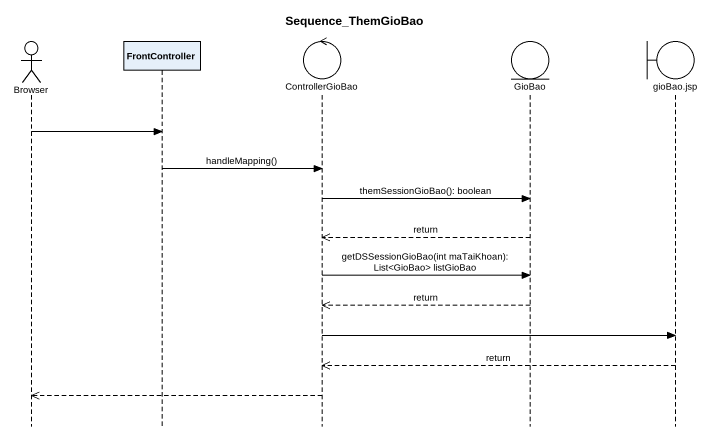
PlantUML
@startuml
title Sequence_ThemGioBao
hide footbox
actor Browser
participant FrontController
control ControllerGioBao
entity GioBao
boundary "gioBao.jsp" as gioBao_jsp

Browser -> FrontController
FrontController -> ControllerGioBao : handleMapping()
ControllerGioBao -> GioBao : themSessionGioBao(): boolean
GioBao -->> ControllerGioBao : return
ControllerGioBao -> GioBao : getDSSessionGioBao(int maTaiKhoan): List<GioBao> listGioBao
GioBao -->> ControllerGioBao : return
ControllerGioBao -> gioBao_jsp
gioBao_jsp -->> ControllerGioBao : return
ControllerGioBao -->> Browser
@enduml
